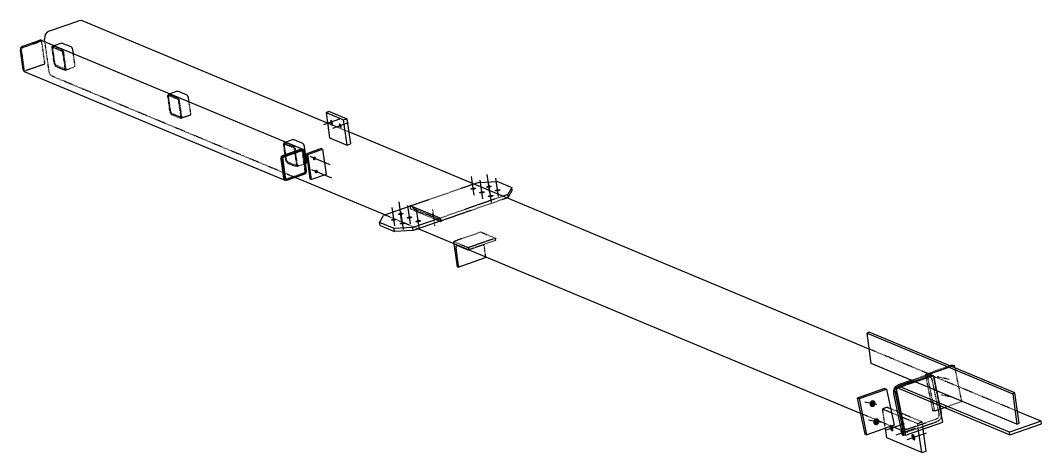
# Model space of a CAD drawing. Header units: millimetres. Extents: x 31 to 44434, y 9 to 1623.
# Drawn here: x 31 to 3792, y 31 to 1623 of the extents above; entities that cross this region are included whole.
import ezdxf

# ---------------------------------------------------------------- set-up
doc = ezdxf.new("R2010")
doc.units = ezdxf.units.MM
doc.linetypes.add('DXK_LINE_DOT2', pattern=[3.9198, 1.9599, -1.9599])
doc.layers.add('STÅL', color=7, linetype='Continuous')

msp = doc.modelspace()

# ---------------------------------------------------------------- hatches: boundary and pattern name
at = {"layer": 'STÅL', "linetype": 'Continuous'}
for points in [[(1180.8, 1250.1), (1181.3, 1248.3), (1181.7, 1246.5), (1181.8, 1244.8), (1181.7, 1243.3), (1181.4, 1242), (1180.8, 1241), (1180.2, 1240.4), (1179.3, 1240.1), (1178.4, 1240.2), (1177.4, 1240.6), (1176.3, 1241.4), (1175.3, 1242.6), (1174.4, 1244), (1173.5, 1245.6), (1172.8, 1247.3), (1172.3, 1249.1), (1172, 1250.9), (1171.8, 1252.6), (1171.9, 1254.1), (1172.2, 1255.3), (1172.8, 1256.3), (1173.4, 1257), (1174.3, 1257.3), (1175.2, 1257.2), (1176.2, 1256.7), (1177.3, 1255.9), (1178.3, 1254.8), (1179.3, 1253.4), (1180.1, 1251.8)], [(1213, 1236.6), (1213.5, 1234.8), (1213.8, 1233.1), (1214, 1231.4), (1213.9, 1229.9), (1213.5, 1228.6), (1213, 1227.6), (1212.3, 1226.9), (1211.5, 1226.7), (1210.6, 1226.7), (1209.5, 1227.2), (1208.5, 1228), (1207.5, 1229.1), (1206.5, 1230.5), (1205.7, 1232.1), (1205, 1233.9), (1204.5, 1235.7), (1204.1, 1237.4), (1204, 1239.1), (1204.1, 1240.6), (1204.4, 1241.9), (1204.9, 1242.9), (1205.6, 1243.6), (1206.5, 1243.9), (1207.4, 1243.8), (1208.4, 1243.3), (1209.5, 1242.5), (1210.5, 1241.4), (1211.4, 1240), (1212.3, 1238.4)], [(1108.5, 1116.7), (1109.2, 1118), (1110.1, 1119.1), (1111.1, 1120.1), (1112.3, 1120.8), (1113.5, 1121.2), (1114.7, 1121.3), (1115.9, 1121.2), (1117, 1120.7), (1118, 1120), (1118.7, 1119), (1119.3, 1117.8), (1119.6, 1116.5), (1119.7, 1115.1), (1119.5, 1113.7), (1119, 1112.3), (1118.4, 1111), (1117.5, 1109.9), (1116.4, 1108.9), (1115.3, 1108.2), (1114.1, 1107.8), (1112.8, 1107.7), (1111.6, 1107.9), (1110.5, 1108.3), (1109.6, 1109), (1108.8, 1110), (1108.3, 1111.2), (1107.9, 1112.5), (1107.9, 1113.9), (1108.1, 1115.3)], [(1115.3, 1068.3), (1116, 1069.6), (1116.9, 1070.8), (1117.9, 1071.7), (1119.1, 1072.4), (1120.3, 1072.8), (1121.5, 1072.9), (1122.7, 1072.8), (1123.8, 1072.3), (1124.8, 1071.6), (1125.5, 1070.6), (1126.1, 1069.5), (1126.4, 1068.1), (1126.5, 1066.7), (1126.3, 1065.3), (1125.8, 1063.9), (1125.2, 1062.6), (1124.3, 1061.5), (1123.2, 1060.6), (1122.1, 1059.9), (1120.9, 1059.4), (1119.6, 1059.3), (1118.4, 1059.5), (1117.3, 1059.9), (1116.4, 1060.7), (1115.6, 1061.6), (1115.1, 1062.8), (1114.7, 1064.1), (1114.7, 1065.5), (1114.9, 1066.9)], [(1699.2, 999.2), (1696.9, 998.9), (1694.7, 998.9), (1692.7, 999), (1690.9, 999.3), (1689.5, 999.7), (1688.4, 1000.3), (1687.9, 1001), (1687.8, 1001.8), (1688.1, 1002.6), (1688.9, 1003.4), (1690.2, 1004.3), (1691.8, 1005), (1693.7, 1005.7), (1695.9, 1006.2), (1698.1, 1006.6), (1700.4, 1006.9), (1702.6, 1006.9), (1704.6, 1006.8), (1706.4, 1006.5), (1707.8, 1006.1), (1708.8, 1005.5), (1709.4, 1004.8), (1709.5, 1004), (1709.2, 1003.2), (1708.3, 1002.4), (1707.1, 1001.6), (1705.5, 1000.8), (1703.6, 1000.1), (1701.4, 999.6)], [(1731.3, 985.8), (1729.1, 985.5), (1726.9, 985.5), (1724.8, 985.6), (1723.1, 985.9), (1721.7, 986.3), (1720.6, 986.9), (1720, 987.6), (1719.9, 988.4), (1720.3, 989.2), (1721.1, 990), (1722.4, 990.8), (1724, 991.6), (1725.9, 992.3), (1728, 992.8), (1730.3, 993.2), (1732.6, 993.5), (1734.8, 993.5), (1736.8, 993.4), (1738.6, 993.1), (1740, 992.7), (1741, 992.1), (1741.6, 991.4), (1741.7, 990.6), (1741.3, 989.8), (1740.5, 989), (1739.3, 988.1), (1737.7, 987.4), (1735.7, 986.7), (1733.6, 986.2)], [(1756.9, 1007), (1754.7, 1006.7), (1752.5, 1006.7), (1750.4, 1006.8), (1748.7, 1007.1), (1747.3, 1007.5), (1746.2, 1008.1), (1745.6, 1008.8), (1745.5, 1009.6), (1745.9, 1010.4), (1746.7, 1011.2), (1748, 1012), (1749.6, 1012.8), (1751.5, 1013.5), (1753.6, 1014), (1755.9, 1014.4), (1758.2, 1014.7), (1760.4, 1014.7), (1762.4, 1014.6), (1764.2, 1014.3), (1765.6, 1013.9), (1766.6, 1013.3), (1767.2, 1012.6), (1767.3, 1011.8), (1766.9, 1011), (1766.1, 1010.2), (1764.9, 1009.3), (1763.3, 1008.6), (1761.3, 1007.9), (1759.2, 1007.4)], [(1763.5, 972.3), (1761.3, 972.1), (1759.1, 972), (1757, 972.2), (1755.3, 972.4), (1753.8, 972.9), (1752.8, 973.5), (1752.2, 974.2), (1752.1, 974.9), (1752.5, 975.8), (1753.3, 976.6), (1754.6, 977.4), (1756.2, 978.2), (1758.1, 978.8), (1760.2, 979.4), (1762.5, 979.8), (1764.8, 980), (1767, 980.1), (1769, 980), (1770.8, 979.7), (1772.2, 979.3), (1773.2, 978.7), (1773.8, 978), (1773.9, 977.2), (1773.5, 976.4), (1772.7, 975.5), (1771.5, 974.7), (1769.8, 974), (1767.9, 973.3), (1765.8, 972.7)], [(1789.1, 993.5), (1786.9, 993.3), (1784.7, 993.2), (1782.6, 993.4), (1780.9, 993.6), (1779.4, 994.1), (1778.4, 994.7), (1777.8, 995.4), (1777.7, 996.1), (1778.1, 997), (1778.9, 997.8), (1780.2, 998.6), (1781.8, 999.4), (1783.7, 1000.1), (1785.8, 1000.6), (1788.1, 1001), (1790.4, 1001.2), (1792.6, 1001.3), (1794.6, 1001.2), (1796.4, 1000.9), (1797.8, 1000.5), (1798.8, 999.9), (1799.4, 999.2), (1799.5, 998.4), (1799.1, 997.6), (1798.3, 996.7), (1797.1, 995.9), (1795.4, 995.2), (1793.5, 994.5), (1791.4, 993.9)], [(1432.4, 906.4), (1430.1, 906.2), (1427.9, 906.1), (1425.8, 906.2), (1424.1, 906.5), (1422.7, 907), (1421.6, 907.5), (1421.1, 908.2), (1420.9, 909), (1421.3, 909.8), (1422.1, 910.7), (1423.4, 911.5), (1425, 912.3), (1426.9, 912.9), (1429.1, 913.5), (1431.3, 913.9), (1433.6, 914.1), (1435.8, 914.2), (1437.8, 914.1), (1439.6, 913.8), (1441, 913.3), (1442, 912.8), (1442.6, 912.1), (1442.7, 911.3), (1442.4, 910.5), (1441.5, 909.6), (1440.3, 908.8), (1438.7, 908), (1436.7, 907.4), (1434.6, 906.8)], [(1406.8, 885.2), (1404.5, 885), (1402.3, 884.9), (1400.3, 885), (1398.5, 885.3), (1397.1, 885.8), (1396, 886.3), (1395.5, 887), (1395.3, 887.8), (1395.7, 888.6), (1396.5, 889.5), (1397.8, 890.3), (1399.4, 891.1), (1401.3, 891.7), (1403.5, 892.3), (1405.7, 892.7), (1408, 892.9), (1410.2, 893), (1412.2, 892.9), (1414, 892.6), (1415.4, 892.1), (1416.4, 891.6), (1417, 890.9), (1417.1, 890.1), (1416.8, 889.3), (1415.9, 888.4), (1414.7, 887.6), (1413.1, 886.8), (1411.1, 886.2), (1409, 885.6)], [(1438.9, 871.8), (1436.7, 871.6), (1434.5, 871.5), (1432.4, 871.6), (1430.7, 871.9), (1429.2, 872.3), (1428.2, 872.9), (1427.6, 873.6), (1427.5, 874.4), (1427.9, 875.2), (1428.7, 876.1), (1430, 876.9), (1431.6, 877.6), (1433.5, 878.3), (1435.6, 878.8), (1437.9, 879.2), (1440.2, 879.5), (1442.4, 879.5), (1444.4, 879.4), (1446.2, 879.2), (1447.6, 878.7), (1448.6, 878.1), (1449.2, 877.4), (1449.3, 876.7), (1448.9, 875.8), (1448.1, 875), (1446.9, 874.2), (1445.2, 873.4), (1443.3, 872.7), (1441.2, 872.2)], [(1464.5, 893), (1462.3, 892.8), (1460.1, 892.7), (1458, 892.8), (1456.3, 893.1), (1454.8, 893.5), (1453.8, 894.1), (1453.2, 894.8), (1453.1, 895.6), (1453.5, 896.4), (1454.3, 897.3), (1455.6, 898.1), (1457.2, 898.8), (1459.1, 899.5), (1461.2, 900.1), (1463.5, 900.5), (1465.8, 900.7), (1468, 900.8), (1470, 900.6), (1471.8, 900.4), (1473.2, 899.9), (1474.2, 899.3), (1474.8, 898.6), (1474.9, 897.9), (1474.5, 897), (1473.7, 896.2), (1472.5, 895.4), (1470.8, 894.6), (1468.9, 893.9), (1466.8, 893.4)], [(1496.7, 879.6), (1494.4, 879.3), (1492.2, 879.3), (1490.2, 879.4), (1488.4, 879.7), (1487, 880.1), (1486, 880.7), (1485.4, 881.4), (1485.3, 882.2), (1485.7, 883), (1486.5, 883.8), (1487.7, 884.7), (1489.4, 885.4), (1491.3, 886.1), (1493.4, 886.6), (1495.7, 887), (1497.9, 887.3), (1500.1, 887.3), (1502.2, 887.2), (1503.9, 886.9), (1505.4, 886.5), (1506.4, 885.9), (1507, 885.2), (1507.1, 884.4), (1506.7, 883.6), (1505.9, 882.8), (1504.6, 882), (1503, 881.2), (1501.1, 880.5), (1499, 880)], [(3158.4, 213.7), (3159.2, 216.3), (3160.4, 218.7), (3162.1, 220.7), (3164, 222.4), (3166.1, 223.6), (3168.4, 224.2), (3170.8, 224.3), (3173, 223.8), (3175.1, 222.8), (3176.9, 221.3), (3178.4, 219.3), (3179.5, 217.1), (3180.2, 214.5), (3180.3, 211.8), (3180, 209.1), (3179.2, 206.5), (3178, 204.2), (3176.4, 202.1), (3174.5, 200.4), (3172.3, 199.3), (3170, 198.6), (3167.7, 198.5), (3165.4, 199), (3163.3, 200), (3161.5, 201.5), (3160, 203.5), (3158.9, 205.8), (3158.3, 208.3), (3158.1, 211)], [(3172.1, 147.1), (3172.9, 149.7), (3174.1, 152.1), (3175.7, 154.2), (3177.6, 155.8), (3179.8, 157), (3182.1, 157.7), (3184.4, 157.7), (3186.7, 157.3), (3188.8, 156.2), (3190.6, 154.7), (3192.1, 152.8), (3193.2, 150.5), (3193.8, 147.9), (3194, 145.3), (3193.7, 142.6), (3192.9, 140), (3191.7, 137.6), (3190.1, 135.5), (3188.1, 133.9), (3186, 132.7), (3183.7, 132), (3181.4, 132), (3179.1, 132.4), (3177, 133.5), (3175.2, 135), (3173.7, 136.9), (3172.6, 139.2), (3171.9, 141.8), (3171.8, 144.4)], [(3244.7, 123.4), (3245.4, 120.8), (3245.9, 118.2), (3246.1, 115.8), (3245.9, 113.6), (3245.5, 111.7), (3244.7, 110.3), (3243.7, 109.4), (3242.5, 108.9), (3241.2, 109.1), (3239.7, 109.7), (3238.2, 110.9), (3236.7, 112.5), (3235.4, 114.5), (3234.1, 116.8), (3233.1, 119.3), (3232.4, 121.9), (3231.9, 124.5), (3231.7, 126.9), (3231.9, 129.1), (3232.3, 131), (3233.1, 132.4), (3234, 133.4), (3235.3, 133.8), (3236.6, 133.7), (3238.1, 133), (3239.6, 131.8), (3241.1, 130.2), (3242.4, 128.2), (3243.7, 125.9)], [(3284.9, 106.6), (3285.7, 104), (3286.1, 101.4), (3286.3, 99), (3286.2, 96.8), (3285.7, 94.9), (3285, 93.5), (3284, 92.6), (3282.8, 92.2), (3281.4, 92.3), (3279.9, 92.9), (3278.4, 94.1), (3277, 95.7), (3275.6, 97.7), (3274.4, 100.1), (3273.4, 102.6), (3272.6, 105.2), (3272.1, 107.7), (3271.9, 110.2), (3272.1, 112.4), (3272.5, 114.2), (3273.3, 115.6), (3274.3, 116.6), (3275.5, 117), (3276.8, 116.9), (3278.3, 116.2), (3279.8, 115), (3281.3, 113.4), (3282.7, 111.4), (3283.9, 109.1)], [(3325.1, 89.8), (3325.9, 87.2), (3326.4, 84.6), (3326.5, 82.2), (3326.4, 80), (3325.9, 78.2), (3325.2, 76.7), (3324.2, 75.8), (3323, 75.4), (3321.6, 75.5), (3320.2, 76.2), (3318.7, 77.3), (3317.2, 79), (3315.8, 81), (3314.6, 83.3), (3313.6, 85.8), (3312.8, 88.4), (3312.3, 91), (3312.2, 93.4), (3312.3, 95.6), (3312.8, 97.4), (3313.5, 98.9), (3314.5, 99.8), (3315.7, 100.2), (3317.1, 100.1), (3318.5, 99.4), (3320, 98.3), (3321.5, 96.6), (3322.9, 94.6), (3324.1, 92.3)]]:
    msp.add_hatch(color=96, dxfattribs=at).paths.add_polyline_path(points)

# ---------------------------------------------------------------- linework, layer by layer
at = {"layer": 'STÅL', "color": 2, "linetype": 'Continuous'}
for p, q in [((137.7, 1584.1), (246.1, 1621.8)), ((254.3, 1622.8), (246.1, 1621.8)), ((261.8, 1620.1), (254.3, 1622.8)), ((1162.2, 1244.5), (261.8, 1620.1)), ((130, 1579.6), (123.9, 1572.2)), ((137.7, 1584.1), (130, 1579.6)), ((39.6, 1527.5), (103, 1549.5)), ((107, 1550), (103, 1549.5)), ((110.5, 1548.7), (107, 1550)), ((110.5, 1548.7), (1070.6, 1148.2)), ((120.5, 1563.1), (120.1, 1553.6)), ((121.5, 1544.1), (120.1, 1553.6)), ((123.9, 1572.2), (120.5, 1563.1)), ((31.4, 1517.4), (31.2, 1512.8)), ((41.1, 1442.1), (31.2, 1512.8)), ((33, 1521.7), (31.4, 1517.4)), ((31.8, 1521.9), (33.7, 1522.6)), ((32.1, 1519.4), (31.8, 1521.9)), ((31.8, 1521.9), (32.9, 1521.4)), ((35.9, 1525.3), (33, 1521.7)), ((39.6, 1527.5), (35.9, 1525.3)), ((155.3, 1530), (183.3, 1539.8)), ((183.3, 1539.8), (185.2, 1539.6)), ((185.2, 1539.6), (217.4, 1526.2)), ((219.5, 1524.6), (217.4, 1526.2)), ((221.6, 1521.9), (219.5, 1524.6)), ((223.2, 1518.4), (221.6, 1521.9)), ((224.1, 1514.6), (223.2, 1518.4)), ((226.1, 1500.5), (224.1, 1514.6)), ((41.1, 1442.1), (42.5, 1438.1)), ((42.5, 1438.1), (45.2, 1435.2)), ((45.2, 1435.2), (1005.3, 1034.8)), ((609.7, 1361.9), (581.7, 1352.2)), ((609.7, 1361.9), (611.6, 1361.7)), ((611.6, 1361.7), (643.8, 1348.3)), ((646, 1346.8), (643.8, 1348.3)), ((648, 1344), (646, 1346.8)), ((649.6, 1340.5), (648, 1344)), ((650.5, 1336.8), (649.6, 1340.5)), ((652.5, 1322.6), (650.5, 1336.8)), ((1169.3, 1287.7), (1156.8, 1283.3)), ((1156.8, 1283.3), (1221.2, 1256.5)), ((1156.8, 1283.3), (1169.9, 1190.3)), ((1169.3, 1287.7), (1233.7, 1260.8)), ((1221.2, 1256.5), (1233.7, 1260.8)), ((1234.2, 1163.4), (1221.2, 1256.5)), ((1233.7, 1260.8), (1246.7, 1167.8)), ((3157.1, 412.4), (1240.5, 1211.9)), ((1036.1, 1184), (1008.1, 1174.3)), ((1036.1, 1184), (1038, 1183.9)), ((1038, 1183.9), (1070.2, 1170.5)), ((1072.4, 1168.9), (1070.2, 1170.5)), ((1074.4, 1166.2), (1072.4, 1168.9)), ((1076, 1162.6), (1074.4, 1166.2)), ((1169.9, 1190.3), (1234.2, 1163.4)), ((1234.2, 1163.4), (1246.7, 1167.8)), ((994.5, 1120.3), (1069.6, 1146.4)), ((997.2, 1119.2), (1072.3, 1145.3)), ((999.7, 1127), (1063.1, 1149)), ((1063.1, 1149), (1067, 1149.5)), ((1067, 1149.5), (1070.6, 1148.2)), ((1072.3, 1145.3), (1069.6, 1146.4)), ((1070.6, 1148.2), (1073.3, 1145.3)), ((1084, 1061.5), (1072.3, 1145.3)), ((1073.3, 1145.3), (1074.7, 1141.3)), ((1084.6, 1070.6), (1074.7, 1141.3)), ((1076.9, 1158.9), (1076, 1162.6)), ((1084.7, 1103.1), (1076.9, 1158.9)), ((1138.6, 1150.7), (1084.4, 1131.8)), ((1084.4, 1131.8), (1097.5, 1038.8)), ((1084.4, 1131.8), (1089.8, 1129.6)), ((1089.8, 1129.6), (1144, 1148.4)), ((1102.9, 1036.5), (1089.8, 1129.6)), ((1138.6, 1150.7), (1144, 1148.4)), ((1144, 1148.4), (1157.1, 1055.4)), ((991.3, 1112.4), (991.4, 1116.9)), ((1001.2, 1041.6), (991.3, 1112.4)), ((991.4, 1116.9), (993.1, 1121.3)), ((993.1, 1121.3), (996, 1124.8)), ((997.2, 1119.2), (994.5, 1120.3)), ((1006.3, 1036.6), (994.5, 1120.3)), ((996, 1124.8), (999.7, 1127)), ((1009, 1035.4), (997.2, 1119.2)), ((1082.6, 1095.9), (1081.1, 1095.3)), ((1082.6, 1095.9), (1084.1, 1097.2)), ((1084.1, 1097.2), (1084.8, 1099.7)), ((1084.8, 1099.7), (1084.7, 1103.1)), ((1009, 1035.4), (1084, 1061.5)), ((1012.8, 1033.9), (1076.2, 1056)), ((1079.9, 1058.2), (1076.2, 1056)), ((1082.1, 1060.9), (1079.9, 1058.2)), ((1083.7, 1064.1), (1084.4, 1066.1)), ((1084.4, 1066.1), (1084.6, 1070.6)), ((1157.1, 1055.4), (1102.9, 1036.5)), ((1002.6, 1037.6), (1001.2, 1041.6)), ((1005.3, 1034.8), (1002.6, 1037.6)), ((1008.8, 1033.5), (1005.3, 1034.8)), ((1006.3, 1036.6), (1009, 1035.4)), ((1012.8, 1033.9), (1008.8, 1033.5)), ((1373.3, 906.2), (1042.4, 1044.2)), ((1097.5, 1038.8), (1102.9, 1036.5)), ((1718.9, 1026.4), (1700.5, 1020)), ((1718.9, 1026.4), (1787.4, 1029.7)), ((1787.4, 1029.7), (1841, 1007.3)), ((1826.2, 981.6), (1807.8, 975.2)), ((1841, 1007.3), (1826.2, 981.6)), ((1827.7, 970.4), (1826.2, 981.6)), ((1827.7, 970.4), (1842.6, 996.1)), ((1842.6, 996.1), (1841, 1007.3)), ((1467.2, 940.4), (1466.2, 939.5)), ((1468.6, 940.3), (1467.2, 940.4)), ((1468.6, 940.3), (1575.9, 895.6)), ((1827.7, 970.4), (1823.1, 968.8)), ((1353.8, 878.9), (1368.7, 904.6)), ((1469.9, 939.8), (1368.7, 904.6)), ((1465.9, 938.4), (1466.2, 939.5)), ((1355.4, 867.8), (1353.8, 878.9)), ((1407.4, 856.6), (1353.8, 878.9)), ((1355.4, 867.8), (1409, 845.4)), ((1576.8, 894.9), (1476, 859.9)), ((1580.4, 884.5), (1477.5, 848.7)), ((1577.4, 894.5), (1575.9, 895.6)), ((1577.7, 882.6), (1576.4, 883.1)), ((1578.8, 892.6), (1577.4, 894.5)), ((1577.7, 882.6), (1579.1, 882.5)), ((1579.9, 890.1), (1578.8, 892.6)), ((1579.1, 882.5), (1580.1, 883.4)), ((1580.5, 887.5), (1579.9, 890.1)), ((1580.1, 883.4), (1580.6, 885.1)), ((1580.6, 885.1), (1580.5, 887.5)), ((1476, 859.9), (1407.4, 856.6)), ((1409, 845.4), (1407.4, 856.6)), ((1477.5, 848.7), (1409, 845.4)), ((1477.5, 848.7), (1476, 859.9)), ((3124.5, 175.7), (1495.9, 855.1)), ((1640.1, 715.4), (1628.2, 799.9)), ((1636, 792.8), (1635.1, 789.8)), ((1635.1, 789.8), (1635.2, 785.7)), ((1637.8, 794.4), (1636, 792.8)), ((1640.1, 794.2), (1637.8, 794.4)), ((1640.1, 794.2), (1678.7, 778.1)), ((1644.6, 718.7), (1635.2, 785.7)), ((1678.7, 778.1), (1679.9, 778)), ((1679.9, 778), (1680.1, 778.2)), ((1679.9, 778), (1680.3, 778.1)), ((1642.2, 714.5), (1640.1, 715.4)), ((1643.4, 714.4), (1642.2, 714.5)), ((1643.4, 714.4), (1743.4, 749.2)), ((1644.3, 715.2), (1643.4, 714.4)), ((1644.7, 716.7), (1644.3, 715.2)), ((1644.6, 718.7), (1644.7, 716.7)), ((1743.4, 749.2), (1744.3, 749.9)), ((1744.3, 749.9), (1744.7, 751.3)), ((3157.2, 474.4), (3148.8, 471.5)), ((3164.5, 359.8), (3148.8, 471.5)), ((3148.8, 471.5), (3685.2, 247.8)), ((3693.5, 250.7), (3157.2, 474.4)), ((3700.9, 136.1), (3164.5, 359.8)), ((3463.1, 353.6), (3454.2, 350.5)), ((3470.9, 351.9), (3459.9, 348.1)), ((3463.1, 353.6), (3470.9, 351.9)), ((3472.8, 342.7), (3470.9, 351.9)), ((3213, 266.6), (3113, 231.8)), ((3120.7, 230.2), (3220.8, 265)), ((3213, 266.6), (3220.8, 265)), ((3220.8, 265), (3248.1, 131.9)), ((3247.2, 258.8), (3250.1, 268.2)), ((3250.1, 268.2), (3255.8, 275.7)), ((3265.7, 272.9), (3250.4, 267.6)), ((3250.4, 267.6), (3255.5, 266.5)), ((3282.8, 109.7), (3250.4, 267.6)), ((3266.1, 270.2), (3255.5, 266.5)), ((3255.5, 266.5), (3290.7, 95.1)), ((3255.8, 275.7), (3263.4, 280.3)), ((3313.4, 297.7), (3263.4, 280.3)), ((3319.4, 295.2), (3265.2, 276.4)), ((3266.3, 268.7), (3265.2, 276.4)), ((3673.5, 106.1), (3265.2, 276.4)), ((3266.6, 267), (3674.8, 96.8)), ((3113, 231.8), (3140.3, 98.7)), ((3113, 231.8), (3120.7, 230.2)), ((3148, 97.1), (3120.7, 230.2)), ((3247.5, 249.1), (3247.2, 258.8)), ((3273, 124.6), (3247.5, 249.1)), ((3693.5, 250.7), (3685.2, 247.8)), ((3685.2, 247.8), (3700.9, 136.1)), ((3709.2, 139), (3693.5, 250.7)), ((3428.3, 142.9), (3415.6, 204.9)), ((3423.1, 176.8), (3417.5, 204.1)), ((3434.9, 196.8), (3420.1, 191.7)), ((3423.4, 167), (3423.1, 176.8)), ((3423.4, 166.9), (3423.4, 167)), ((3790.2, 146.7), (3703, 183)), ((3248.1, 131.9), (3148, 97.1)), ((3221.3, 84.9), (3216.3, 120.8)), ((3282.6, 109.8), (3238, 128.4)), ((3276.5, 116), (3273, 124.6)), ((3282.6, 109.8), (3276.5, 116)), ((3290.7, 95.1), (3428.3, 142.9)), ((3366.7, 37), (3355.4, 117.5)), ((3790.2, 146.7), (3673.5, 106.1)), ((3674.8, 96.8), (3791.5, 137.3)), ((3700.9, 136.1), (3709.2, 139)), ((3791.5, 137.3), (3790.2, 146.7)), ((3140.3, 98.7), (3148, 97.1)), ((3350, 31.2), (3221.3, 84.9)), ((3282.6, 109.8), (3282.8, 109.7)), ((3285.6, 96.1), (3282.8, 109.7)), ((3285.6, 96.1), (3290.7, 95.1)), ((3350, 31.2), (3338.7, 111.7)), ((3674.8, 96.8), (3673.5, 106.1)), ((3350, 31.2), (3366.7, 37))]:
    msp.add_line(p, q, dxfattribs=at)
at = {"layer": 'STÅL', "color": 7, "linetype": 'DXK_LINE_DOT2'}
for p, q in [((33.7, 1522.6), (106.8, 1548)), ((34.5, 1520.8), (109.5, 1546.9)), ((109.5, 1546.9), (106.8, 1548)), ((121.3, 1463.1), (109.5, 1546.9)), ((137.1, 1432.6), (121.5, 1544.1)), ((43.5, 1438.2), (32.1, 1519.4)), ((32.9, 1521.4), (34.5, 1520.8)), ((46.2, 1437), (34.5, 1520.8)), ((147.7, 1524.3), (148.5, 1526.9)), ((147.8, 1521), (147.7, 1524.3)), ((155.7, 1465.1), (147.8, 1521)), ((148.5, 1526.9), (149.9, 1528.2)), ((149.9, 1528.2), (155.3, 1530)), ((149.9, 1528.2), (151.9, 1528)), ((150.8, 1522.8), (150.4, 1521.5)), ((150.4, 1521.5), (150.5, 1519.8)), ((158.3, 1464), (150.5, 1519.8)), ((151.5, 1523.4), (150.8, 1522.8)), ((152.5, 1523.4), (151.5, 1523.4)), ((151.9, 1528), (184, 1514.6)), ((152.5, 1523.4), (184.7, 1509.9)), ((184, 1514.6), (186.2, 1513)), ((185.8, 1509.2), (184.7, 1509.9)), ((186.8, 1507.8), (185.8, 1509.2)), ((186.2, 1513), (188.2, 1510.3)), ((187.6, 1506), (186.8, 1507.8)), ((191.7, 1475.6), (187.3, 1506.6)), ((188, 1504.2), (187.6, 1506)), ((195.9, 1448.3), (188, 1504.2)), ((188.2, 1510.3), (189.8, 1506.8)), ((189.8, 1506.8), (190.7, 1503.1)), ((198.6, 1447.2), (190.7, 1503.1)), ((192.1, 1473.7), (191.7, 1475.6)), ((192.4, 1473.2), (192.1, 1473.7)), ((231.9, 1458.8), (226.1, 1500.5)), ((43.5, 1438.2), (46.2, 1437)), ((46.2, 1437), (121.3, 1463.1)), ((137.1, 1432.6), (140, 1424.3)), ((156.6, 1461.4), (155.7, 1465.1)), ((158.1, 1457.9), (156.6, 1461.4)), ((160.2, 1455.1), (158.1, 1457.9)), ((158.3, 1464), (158.8, 1462.1)), ((158.8, 1462.1), (159.6, 1460.4)), ((159.6, 1460.4), (160.6, 1459)), ((162.3, 1453.6), (160.2, 1455.1)), ((160.6, 1459), (161.7, 1458.2)), ((161.7, 1458.2), (193.9, 1444.8)), ((162.3, 1453.6), (194.5, 1440.2)), ((193.9, 1444.8), (194.8, 1444.7)), ((196.5, 1440), (194.5, 1440.2)), ((194.8, 1444.7), (195.6, 1445.4)), ((195.6, 1445.4), (195.9, 1446.6)), ((195.9, 1446.6), (195.9, 1448.3)), ((196.5, 1440), (229.8, 1451.6)), ((197.9, 1441.3), (196.5, 1440)), ((198.7, 1443.8), (197.9, 1441.3)), ((198.6, 1447.2), (198.7, 1443.8)), ((229.8, 1451.6), (231.3, 1452.9)), ((231.3, 1452.9), (232, 1455.4)), ((232, 1455.4), (231.9, 1458.8)), ((140, 1424.3), (145.6, 1418.3)), ((1042.4, 1044.2), (145.6, 1418.3)), ((574.1, 1346.5), (574.9, 1349)), ((574.2, 1343.1), (574.1, 1346.5)), ((582.1, 1287.3), (574.2, 1343.1)), ((574.9, 1349), (576.3, 1350.3)), ((581.7, 1352.2), (576.3, 1350.3)), ((576.3, 1350.3), (578.3, 1350.2)), ((577.2, 1344.9), (576.8, 1343.7)), ((576.8, 1343.7), (576.9, 1342)), ((584.7, 1286.1), (576.9, 1342)), ((577.9, 1345.6), (577.2, 1344.9)), ((578.9, 1345.5), (577.9, 1345.6)), ((578.3, 1350.2), (610.4, 1336.7)), ((578.9, 1345.5), (611.1, 1332.1)), ((610.4, 1336.7), (612.6, 1335.2)), ((612.2, 1331.3), (611.1, 1332.1)), ((613.2, 1329.9), (612.2, 1331.3)), ((612.6, 1335.2), (614.6, 1332.4)), ((614, 1328.2), (613.2, 1329.9)), ((618.1, 1297.7), (613.7, 1328.7)), ((614.4, 1326.3), (614, 1328.2)), ((622.3, 1270.5), (614.4, 1326.3)), ((614.6, 1332.4), (616.2, 1328.9)), ((616.2, 1328.9), (617.1, 1325.2)), ((625, 1269.4), (617.1, 1325.2)), ((658.3, 1281), (652.5, 1322.6)), ((583, 1283.5), (582.1, 1287.3)), ((584.6, 1280), (583, 1283.5)), ((586.6, 1277.3), (584.6, 1280)), ((584.7, 1286.1), (585.2, 1284.3)), ((585.2, 1284.3), (586, 1282.5)), ((586, 1282.5), (587, 1281.1)), ((587, 1281.1), (588.1, 1280.4)), ((588.1, 1280.4), (620.3, 1266.9)), ((618.5, 1295.9), (618.1, 1297.7)), ((618.8, 1295.3), (618.5, 1295.9)), ((658.4, 1277.6), (658.3, 1281)), ((588.7, 1275.7), (586.6, 1277.3)), ((588.7, 1275.7), (620.9, 1262.3)), ((620.3, 1266.9), (621.2, 1266.9)), ((622.9, 1262.1), (620.9, 1262.3)), ((621.2, 1266.9), (622, 1267.5)), ((622, 1267.5), (622.3, 1268.8)), ((622.3, 1268.8), (622.3, 1270.5)), ((656.2, 1273.7), (622.9, 1262.1)), ((624.3, 1263.4), (622.9, 1262.1)), ((625.1, 1266), (624.3, 1263.4)), ((625, 1269.4), (625.1, 1266)), ((656.2, 1273.7), (657.7, 1275)), ((657.7, 1275), (658.4, 1277.6)), ((1240.5, 1211.9), (1162.2, 1244.5)), ((1000.5, 1168.6), (1001.3, 1171.1)), ((1000.6, 1165.2), (1000.5, 1168.6)), ((1001.3, 1171.1), (1002.7, 1172.4)), ((1008.1, 1174.3), (1002.7, 1172.4)), ((1002.7, 1172.4), (1004.7, 1172.3)), ((1003.6, 1167.1), (1003.3, 1165.8)), ((1003.3, 1165.8), (1003.3, 1164.1)), ((1004.3, 1167.7), (1003.6, 1167.1)), ((1005.3, 1167.6), (1004.3, 1167.7)), ((1004.7, 1172.3), (1036.9, 1158.9)), ((1005.3, 1167.6), (1037.5, 1154.2)), ((1000.5, 1121.4), (1063.9, 1143.4)), ((1008.5, 1109.4), (1000.6, 1165.2)), ((1011.1, 1108.3), (1003.3, 1164.1)), ((1036.9, 1158.9), (1039, 1157.3)), ((1038.6, 1153.4), (1037.5, 1154.2)), ((1039.6, 1152.1), (1038.6, 1153.4)), ((1039, 1157.3), (1041, 1154.6)), ((1040.4, 1150.3), (1039.6, 1152.1)), ((1044.5, 1119.9), (1040.1, 1150.9)), ((1040.8, 1148.4), (1040.4, 1150.3)), ((1048.7, 1092.6), (1040.8, 1148.4)), ((1041, 1154.6), (1042.6, 1151.1)), ((1042.6, 1151.1), (1043.5, 1147.3)), ((1051.4, 1091.5), (1043.5, 1147.3)), ((1063.9, 1143.4), (1065.8, 1143.7)), ((1065.8, 1143.7), (1066.7, 1143.4)), ((1066.7, 1143.4), (1067.6, 1143)), ((1069, 1141.6), (1067.6, 1143)), ((1069.7, 1139.6), (1069, 1141.6)), ((1079.6, 1068.9), (1069.7, 1139.6)), ((996.4, 1116.4), (996.3, 1114.1)), ((1006.2, 1043.4), (996.3, 1114.1)), ((997.2, 1118.6), (996.4, 1116.4)), ((997.2, 1118.6), (997.3, 1118.7)), ((997.3, 1118.7), (998.6, 1120.3)), ((998.6, 1120.3), (1000.5, 1121.4)), ((1009.4, 1105.7), (1008.5, 1109.4)), ((1011, 1102.2), (1009.4, 1105.7)), ((1013, 1099.4), (1011, 1102.2)), ((1011.1, 1108.3), (1011.6, 1106.4)), ((1011.6, 1106.4), (1012.4, 1104.7)), ((1012.4, 1104.7), (1013.4, 1103.3)), ((1015.1, 1097.8), (1013, 1099.4)), ((1013.4, 1103.3), (1014.5, 1102.5)), ((1014.5, 1102.5), (1046.7, 1089.1)), ((1015.1, 1097.8), (1047.3, 1084.4)), ((1044.9, 1118), (1044.5, 1119.9)), ((1045.2, 1117.5), (1044.9, 1118)), ((1048.4, 1089.6), (1048.7, 1090.9)), ((1048.7, 1090.9), (1048.7, 1092.6)), ((1081.1, 1095.3), (1049.3, 1084.3)), ((1051.4, 1091.5), (1051.5, 1088.1)), ((1012, 1039.5), (1075.4, 1061.6)), ((1046.7, 1089.1), (1047.6, 1089)), ((1049.3, 1084.3), (1047.3, 1084.4)), ((1047.6, 1089), (1048.4, 1089.6)), ((1050.7, 1085.6), (1049.3, 1084.3)), ((1051.5, 1088.1), (1050.7, 1085.6)), ((1075.4, 1061.6), (1077.2, 1062.6)), ((1077.2, 1062.6), (1078.7, 1064.4)), ((1078.7, 1064.4), (1079.5, 1066.6)), ((1079.5, 1066.6), (1079.6, 1068.9)), ((1082.8, 1061.7), (1082.1, 1060.9)), ((1082.8, 1061.7), (1083.7, 1064.1)), ((1006.2, 1043.4), (1006.9, 1041.4)), ((1006.9, 1041.4), (1008.2, 1039.9)), ((1008.2, 1039.9), (1008.4, 1039.9)), ((1008.4, 1039.9), (1010, 1039.3)), ((1010, 1039.3), (1012, 1039.5)), ((1700.5, 1020), (1469.9, 939.8)), ((1807.8, 975.2), (1576.8, 894.9)), ((1823.1, 968.8), (1580.4, 884.5)), ((1495.9, 855.1), (1373.3, 906.2)), ((1465.7, 937.8), (1465.9, 938.4)), ((1465.7, 937.8), (1465.8, 935.4)), ((1465.8, 935.4), (1466.4, 932.8)), ((1466.4, 932.8), (1467.5, 930.3)), ((1467.5, 930.3), (1468.9, 928.4)), ((1468.9, 928.4), (1470.4, 927.3)), ((1576.4, 883.1), (1470.4, 927.3)), ((1474.7, 935.7), (1474.2, 938)), ((1475.9, 933.2), (1474.7, 935.7)), ((1477.3, 931.3), (1475.9, 933.2)), ((1478.8, 930.2), (1477.3, 931.3)), ((1478.8, 930.2), (1580.5, 887.8)), ((1727, 843.2), (1627, 808.4)), ((1727, 843.2), (1780.7, 820.8)), ((1627, 808.4), (1680.6, 786)), ((1628.2, 799.9), (1627, 808.4)), ((1680.3, 778.1), (1779.9, 812.8)), ((1780.7, 820.8), (1680.6, 786)), ((1744.7, 753.5), (1738.4, 798.3)), ((1779.9, 812.8), (1780.8, 813.6)), ((1780.7, 820.8), (1781.2, 817.1)), ((1780.8, 813.6), (1781.3, 815.1)), ((1781.3, 815.1), (1781.2, 817.1)), ((1680.1, 778.2), (1680.5, 778.5)), ((1680.5, 778.5), (1680.8, 778.8)), ((1680.6, 786), (1681.1, 782.3)), ((1681.2, 780.3), (1680.8, 778.8)), ((1681.1, 782.3), (1681.2, 780.3)), ((1744.8, 751.5), (1744.7, 753.5)), ((1744.7, 751.3), (1744.8, 751.5)), ((3388, 316.1), (3157.1, 412.4)), ((3454.2, 350.5), (3363.1, 318.8)), ((3459.9, 348.1), (3370.8, 317.2)), ((3498.2, 218.8), (3472.8, 342.7)), ((3373.8, 308.4), (3265.4, 270.7)), ((3388, 315.5), (3265.7, 272.9)), ((3393.1, 314.4), (3266.1, 270.2)), ((3371.8, 318), (3313.4, 297.7)), ((3381.9, 317), (3319.4, 295.2)), ((3363.1, 318.8), (3390.4, 185.7)), ((3363.1, 318.8), (3370.8, 317.2)), ((3398.2, 184), (3370.8, 317.2)), ((3371.8, 318), (3380.2, 318.9)), ((3378.8, 309), (3373.8, 308.4)), ((3383.5, 307.3), (3378.8, 309)), ((3380.2, 318.9), (3388, 316.1)), ((3703, 183), (3381.9, 317)), ((3387.1, 303.6), (3383.5, 307.3)), ((3389.2, 298.4), (3387.1, 303.6)), ((3388, 316.1), (3394.1, 309.9)), ((3388, 315.5), (3393.1, 314.4)), ((3415.6, 204.9), (3393.1, 314.4)), ((3394.1, 309.9), (3397.6, 301.3)), ((3417.5, 204.1), (3397.6, 301.3)), ((3257.4, 263.4), (3255.6, 257.8)), ((3260.8, 268), (3257.4, 263.4)), ((3265.4, 270.7), (3260.8, 268)), ((3266.5, 267.1), (3266.3, 268.7)), ((3266.5, 267.1), (3266.6, 267)), ((3414.8, 173.9), (3389.2, 298.4)), ((3255.6, 257.8), (3255.8, 252)), ((3281.4, 127.5), (3255.8, 252)), ((3222.9, 197.7), (3206.3, 191.9)), ((3216.3, 120.8), (3206.3, 191.9)), ((3206.3, 191.9), (3335, 138.2)), ((3351.7, 144), (3222.9, 197.7)), ((3420.1, 191.7), (3398.2, 184)), ((3498.2, 218.8), (3434.9, 196.8)), ((3238, 128.4), (3124.5, 175.7)), ((3296.8, 117.5), (3405.2, 155.1)), ((3390.4, 185.7), (3398.2, 184)), ((3405.2, 155.1), (3409.8, 157.9)), ((3409.8, 157.9), (3413.2, 162.4)), ((3413.2, 162.4), (3415, 168)), ((3415, 168), (3414.8, 173.9)), ((3420.5, 157.7), (3414.8, 150.1)), ((3420.5, 157.7), (3423.4, 166.9)), ((3281.4, 127.5), (3283.5, 122.3)), ((3283.5, 122.3), (3287.1, 118.6)), ((3287.1, 118.6), (3291.8, 116.9)), ((3291.8, 116.9), (3296.8, 117.5)), ((3298.8, 107.9), (3407.2, 145.6)), ((3335, 138.2), (3351.7, 144)), ((3338.7, 111.7), (3335, 138.2)), ((3355.4, 117.5), (3351.7, 144)), ((3414.8, 150.1), (3407.2, 145.6)), ((3282.8, 109.7), (3290.5, 106.9)), ((3282.8, 109.7), (3282.8, 109.7)), ((3290.5, 106.9), (3298.8, 107.9))]:
    msp.add_line(p, q, dxfattribs=at)
at = {"layer": 'STÅL', "color": 96, "linetype": 'Continuous'}
for p, q in [((1206, 1258.8), (1147.6, 1238.5)), ((1238.2, 1245.4), (1179.8, 1225.1)), ((1171.4, 1090.5), (1097.7, 1121.2)), ((1178.2, 1042.1), (1104.5, 1072.8)), ((1759.7, 987.4), (1750.1, 1055.4)), ((1701.9, 979.6), (1692.4, 1047.6)), ((1734.1, 966.2), (1724.5, 1034.2)), ((1766.3, 952.8), (1756.7, 1020.7)), ((1791.9, 974), (1782.3, 1041.9)), ((1435.1, 886.9), (1425.6, 954.8)), ((1467.3, 873.5), (1457.7, 941.4)), ((1409.5, 865.7), (1400, 933.6)), ((1441.7, 852.3), (1432.1, 920.2)), ((1499.5, 860), (1489.9, 928)), ((3184.7, 208.2), (3140.8, 217.4)), ((3198.4, 141.6), (3154.5, 150.8)), ((3216, 113.4), (3286.8, 138)), ((3256.2, 96.6), (3327.1, 121.2)), ((3296.4, 79.8), (3367.3, 104.5))]:
    msp.add_line(p, q, dxfattribs=at)
at = {"layer": 'STÅL', "color": 96, "linetype": 'DXK_LINE_DOT2'}
for p, q in [((1557.6, 866.8), (1549.1, 927.3)), ((3451.5, 300.9), (3407.6, 310.1)), ((3465.2, 234.4), (3421.3, 243.6))]:
    msp.add_line(p, q, dxfattribs=at)

doc.saveas('drawing.dxf')
